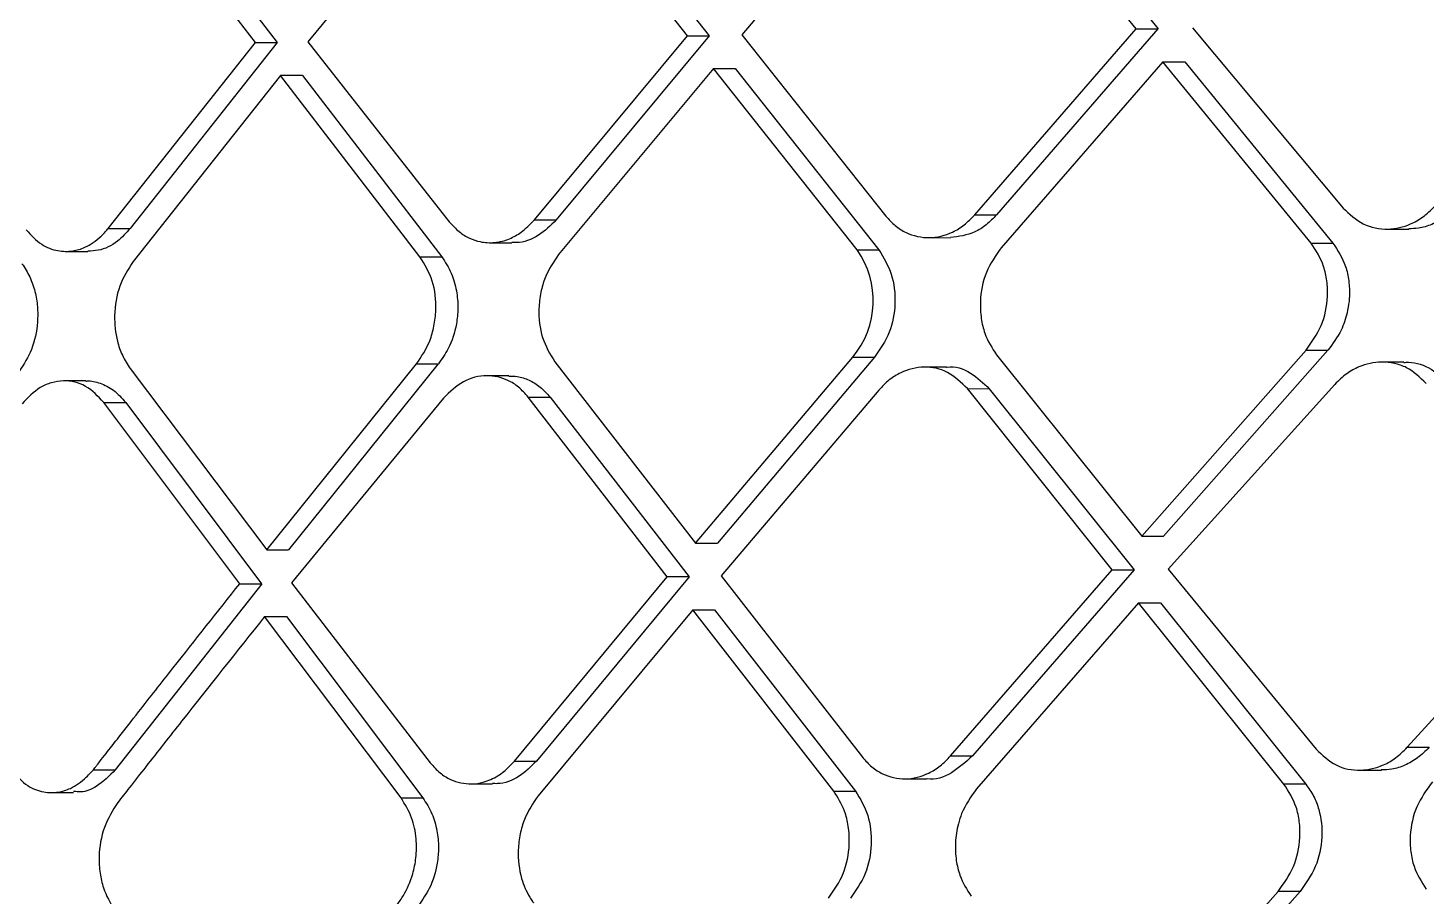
# Model space of a CAD drawing. Extents: x 939 to 1039, y 781 to 934.
# Drawn here: x 1026.408 to 1027.331, y 819.288 to 819.86 of the extents above; entities that cross this region are included whole.
import ezdxf

# ---------------------------------------------------------------- set-up
doc = ezdxf.new("R2010")
doc.units = 0
doc.header["$MEASUREMENT"] = 0
doc.layers.add('1', color=4, linetype='Continuous')

# ---------------------------------------------------------------- blocks, each defined once
blk = doc.blocks.new('Envoy')
at = {"layer": '1', "color": 3, "linetype": 'Continuous', "lineweight": 25}
for p, q in [((88.32939, 20.80395), (88.2253, 20.68129)), ((88.48555, 20.68525), (88.38833, 20.80485)), ((88.40273, 20.80483), (88.50001, 20.68522)), ((87.82714, 20.79576), (87.91865, 20.67619)), ((88.03943, 20.79862), (87.93878, 20.67676)), ((88.18939, 20.68073), (88.09594, 20.79917)), ((88.11034, 20.79916), (88.20379, 20.68071)), ((88.08843, 20.55924), (88.18939, 20.68073)), ((88.20379, 20.68071), (88.10283, 20.55923)), ((88.2253, 20.68129), (88.3204, 20.5617)), ((88.37904, 20.56259), (88.48555, 20.68525)), ((88.49998, 20.68523), (88.39346, 20.56257)), ((88.48555, 20.68525), (88.49996, 20.68523)), ((88.52281, 20.68581), (88.62216, 20.56706)), ((87.80716, 20.55352), (87.90423, 20.6762)), ((87.91866, 20.67618), (87.82158, 20.5535)), ((87.90423, 20.6762), (87.91863, 20.67618)), ((87.93878, 20.67676), (88.03225, 20.55801)), ((88.50326, 20.66353), (88.39646, 20.54088)), ((88.601, 20.54394), (88.50326, 20.66353)), ((88.50326, 20.66353), (88.51769, 20.66352)), ((88.51769, 20.66352), (88.61545, 20.54392)), ((87.92091, 20.65448), (87.82353, 20.53181)), ((88.01287, 20.53489), (87.92091, 20.65448)), ((87.93532, 20.65446), (87.92091, 20.65448)), ((87.93532, 20.65446), (88.02728, 20.53487)), ((88.20657, 20.65901), (88.10435, 20.53635)), ((88.30138, 20.53942), (88.20657, 20.65901)), ((88.20657, 20.65901), (88.22097, 20.659)), ((88.22097, 20.659), (88.31579, 20.5394)), ((88.37904, 20.56259), (88.39345, 20.56257)), ((87.80716, 20.55352), (87.82158, 20.5535)), ((88.08843, 20.55924), (88.10283, 20.55922)), ((88.65098, 20.5532), (88.66552, 20.55318)), ((88.05913, 20.54416), (88.0736, 20.54414)), ((88.34852, 20.54751), (88.36298, 20.54749)), ((88.601, 20.54394), (88.61543, 20.54392)), ((87.77921, 20.53844), (87.79372, 20.53842)), ((88.01287, 20.53489), (88.02726, 20.53487)), ((88.30138, 20.53942), (88.31577, 20.5394)), ((88.19474, 20.34606), (88.29853, 20.46872)), ((88.31295, 20.4687), (88.20916, 20.34604)), ((88.29853, 20.46872), (88.31294, 20.4687)), ((88.39344, 20.47018), (88.48926, 20.35058)), ((88.48926, 20.35058), (88.59769, 20.47324)), ((88.61214, 20.47322), (88.50369, 20.35056)), ((88.59769, 20.47324), (88.61214, 20.47322)), ((87.82167, 20.46111), (87.9117, 20.34152)), ((87.9117, 20.34152), (88.01058, 20.46419)), ((88.02499, 20.46417), (87.92614, 20.3415)), ((88.01059, 20.46419), (88.02499, 20.46417)), ((88.10186, 20.46565), (88.19474, 20.34606)), ((88.36049, 20.46207), (88.3461, 20.46209)), ((88.66234, 20.46544), (88.64796, 20.46545)), ((87.79241, 20.453), (87.77808, 20.45301)), ((88.07163, 20.45639), (88.05726, 20.45641)), ((88.61668, 20.45071), (88.5067, 20.32887)), ((88.02842, 20.44166), (87.92807, 20.31981)), ((88.17605, 20.32379), (88.08437, 20.44222)), ((88.08437, 20.44222), (88.09879, 20.44221)), ((88.09878, 20.44221), (88.19048, 20.32377)), ((88.31574, 20.447), (88.21164, 20.32434)), ((88.46971, 20.32831), (88.3742, 20.4479)), ((88.37421, 20.4479), (88.38863, 20.44788)), ((88.38862, 20.44788), (88.48416, 20.32829)), ((87.89393, 20.31925), (87.8042, 20.43883)), ((87.8042, 20.43883), (87.81865, 20.43881)), ((87.81865, 20.43881), (87.90837, 20.31924)), ((88.48926, 20.35058), (88.50369, 20.35056)), ((87.9117, 20.34152), (87.92614, 20.3415)), ((88.19474, 20.34606), (88.20916, 20.34604)), ((88.50669, 20.32886), (88.60434, 20.21011)), ((88.66448, 20.21134), (88.77465, 20.33282)), ((87.92807, 20.31981), (88.0197, 20.20106)), ((88.07527, 20.20229), (88.17605, 20.32379)), ((88.19049, 20.32376), (88.08969, 20.20227)), ((88.19046, 20.32377), (88.17605, 20.32379)), ((88.21164, 20.32434), (88.30495, 20.20475)), ((88.36308, 20.20565), (88.46972, 20.32831)), ((88.48415, 20.32829), (88.37751, 20.20563)), ((88.46971, 20.32831), (88.48413, 20.32829)), ((87.90839, 20.31922), (87.81178, 20.19655)), ((87.89393, 20.31925), (87.90836, 20.31923)), ((88.19292, 20.30207), (88.09085, 20.1794)), ((88.28593, 20.18248), (88.19292, 20.30207)), ((88.19292, 20.30207), (88.20734, 20.30205)), ((88.20734, 20.30205), (88.30035, 20.18246)), ((88.48711, 20.30659), (88.38017, 20.18393)), ((88.58313, 20.187), (88.48711, 20.30659)), ((88.48711, 20.30659), (88.50155, 20.30657)), ((88.50155, 20.30657), (88.5976, 20.18698)), ((88.00038, 20.17794), (87.91028, 20.29753)), ((87.92471, 20.29751), (88.01482, 20.17792)), ((88.66448, 20.21134), (88.67896, 20.21132)), ((88.07527, 20.20229), (88.08969, 20.20227)), ((88.36308, 20.20565), (88.3775, 20.20563)), ((87.79734, 20.19657), (87.8118, 20.19655)), ((88.3327, 20.19056), (88.34718, 20.19054)), ((88.63285, 20.19625), (88.6474, 20.19623)), ((87.7697, 20.18149), (87.78415, 20.18147)), ((88.04619, 20.1872), (88.06069, 20.18718)), ((88.28593, 20.18248), (88.30033, 20.18246)), ((88.59758, 20.18698), (88.58313, 20.187)), ((88.00038, 20.17794), (88.0148, 20.17792)), ((88.57925, 20.1163), (88.47061, 19.99364)), ((88.59372, 20.11628), (88.48507, 19.99362)), ((88.59371, 20.11628), (88.57925, 20.1163))]:
    blk.add_line(p, q, dxfattribs=at)
at = {"layer": '1', "color": 3, "linetype": 'Continuous', "lineweight": 25, "flags": 128}
for points in [[(88.18939, 20.68073), (88.19744, 20.68072), (88.20376, 20.68071)], [(87.91028, 20.29753), (87.91836, 20.29752), (87.92471, 20.29751)]]:
    blk.add_lwpolyline(points, dxfattribs=at)
at = {"layer": '1', "color": 3, "linetype": 'Continuous', "lineweight": 25}
blk.add_arc((88.25414, 20.50592), 0.05792, 320.0443, 35.34455, dxfattribs=at)
for points, knots in [([(87.90423, 20.6762), (87.88442, 20.70207), (87.85391, 20.74193), (87.82342, 20.78179), (87.81272, 20.79578)], [0, 0, 0, 0, 0.6489663, 1, 1, 1, 1]), ([(88.3204, 20.5617), (88.3224, 20.55949), (88.32635, 20.55512), (88.33579, 20.54926), (88.34889, 20.54626), (88.36231, 20.54959), (88.37231, 20.55564), (88.37677, 20.56024), (88.37905, 20.56259)], [0, 0, 0, 0, 0.12888, 0.255275, 0.499757, 0.737769, 0.86597, 1, 1, 1, 1]), ([(88.39345, 20.56257), (88.39125, 20.5603), (88.38687, 20.55577), (88.37674, 20.54934), (88.36845, 20.54824), (88.36297, 20.54752)], [0, 0, 0, 0, 0.255591, 0.508375, 1, 1, 1, 1]), ([(88.62216, 20.56706), (88.62636, 20.56313), (88.63486, 20.55519), (88.65121, 20.55208), (88.66486, 20.55516), (88.67526, 20.56097), (88.68014, 20.56576), (88.68269, 20.56828)], [0, 0, 0, 0, 0.246674, 0.49922, 0.722647, 0.854688, 1, 1, 1, 1]), ([(88.69716, 20.56826), (88.69459, 20.56573), (88.68957, 20.56077), (88.68083, 20.55605), (88.67272, 20.55346), (88.66762, 20.5534), (88.66552, 20.55338)], [0, 0, 0, 0, 0.283698, 0.555858, 0.816563, 1, 1, 1, 1]), ([(87.75298, 20.55262), (87.75622, 20.54911), (87.76232, 20.54249), (87.77334, 20.53843), (87.78317, 20.53823), (87.79299, 20.54114), (87.80023, 20.54611), (87.80495, 20.55106), (87.80656, 20.55286), (87.80716, 20.55352)], [0, 0, 0, 0, 0.213881, 0.402493, 0.56576, 0.703596, 0.902304, 0.963781, 1, 1, 1, 1]), ([(87.82158, 20.5535), (87.81889, 20.55055), (87.8127, 20.54375), (87.80272, 20.53898), (87.79598, 20.53866), (87.79372, 20.53855)], [0, 0, 0, 0, 0.337492, 0.777116, 1, 1, 1, 1]), ([(88.03225, 20.55801), (88.03434, 20.55569), (88.03834, 20.55124), (88.04537, 20.54701), (88.05323, 20.54434), (88.06228, 20.54379), (88.07153, 20.54618), (88.0805, 20.55115), (88.08558, 20.55633), (88.08843, 20.55924)], [0, 0, 0, 0, 0.138228, 0.265436, 0.381636, 0.535937, 0.699693, 0.831673, 1, 1, 1, 1]), ([(88.10283, 20.55922), (88.09908, 20.55551), (88.0913, 20.54782), (88.08047, 20.54397), (88.07456, 20.54431), (88.0736, 20.54437)], [0, 0, 0, 0, 0.43787, 0.909094, 1, 1, 1, 1]), ([(88.39646, 20.54088), (88.39283, 20.53567), (88.38557, 20.52526), (88.38229, 20.50804), (88.38301, 20.49444), (88.38589, 20.48192), (88.39052, 20.47472), (88.39345, 20.47018)], [0, 0, 0, 0, 0.249773, 0.499399, 0.643585, 0.775215, 1, 1, 1, 1]), ([(88.59769, 20.47324), (88.60143, 20.47843), (88.60889, 20.48882), (88.61229, 20.50573), (88.61172, 20.51895), (88.60903, 20.53157), (88.60417, 20.53906), (88.601, 20.54394)], [0, 0, 0, 0, 0.249822, 0.499618, 0.632517, 0.760481, 1, 1, 1, 1]), ([(88.61545, 20.54392), (88.61862, 20.53905), (88.62349, 20.53156), (88.62616, 20.51897), (88.62652, 20.51182), (88.62623, 20.50727), (88.62591, 20.50363), (88.62464, 20.49643), (88.62082, 20.48486), (88.61532, 20.47747), (88.61215, 20.47322)], [0, 0, 0, 0, 0.238679, 0.366375, 0.499071, 0.513122, 0.541095, 0.638706, 0.791781, 1, 1, 1, 1]), ([(87.82353, 20.53181), (87.82025, 20.52662), (87.81365, 20.51616), (87.81052, 20.49688), (87.81224, 20.48122), (87.81625, 20.4694), (87.8198, 20.46397), (87.82167, 20.46111)], [0, 0, 0, 0, 0.248298, 0.49974, 0.720062, 0.852695, 1, 1, 1, 1]), ([(88.01059, 20.46419), (88.01383, 20.46905), (88.01887, 20.4766), (88.02239, 20.4893), (88.02396, 20.50269), (88.02209, 20.51962), (88.01595, 20.5298), (88.01287, 20.5349)], [0, 0, 0, 0, 0.234787, 0.364132, 0.501095, 0.75041, 1, 1, 1, 1]), ([(88.02728, 20.53488), (88.02955, 20.5314), (88.03389, 20.52473), (88.03722, 20.51281), (88.0382, 20.50136), (88.03694, 20.48829), (88.0328, 20.47516), (88.02732, 20.46744), (88.025, 20.46417)], [0, 0, 0, 0, 0.176041, 0.337564, 0.484555, 0.616991, 0.837392, 1, 1, 1, 1]), ([(88.10435, 20.53635), (88.10106, 20.5315), (88.09595, 20.52397), (88.09236, 20.51129), (88.09075, 20.49789), (88.09258, 20.48093), (88.09877, 20.47074), (88.10186, 20.46565)], [0, 0, 0, 0, 0.233994, 0.363523, 0.500998, 0.750381, 1, 1, 1, 1]), ([(88.31579, 20.5394), (88.3189, 20.53429), (88.32512, 20.52407), (88.32731, 20.50426), (88.32374, 20.48435), (88.31654, 20.47392), (88.31294, 20.4687)], [0, 0, 0, 0, 0.249989, 0.500005, 0.749987, 1, 1, 1, 1]), ([(87.75019, 20.53033), (87.75201, 20.52753), (87.75559, 20.52205), (87.75894, 20.51219), (87.76063, 20.50204), (87.76065, 20.48897), (87.75745, 20.47353), (87.75143, 20.46412), (87.74856, 20.45963)], [0, 0, 0, 0, 0.144107, 0.282781, 0.416018, 0.543869, 0.782382, 1, 1, 1, 1]), ([(88.37421, 20.4479), (88.37006, 20.45196), (88.36184, 20.46), (88.34569, 20.46327), (88.33231, 20.46), (88.32237, 20.45392), (88.31797, 20.44934), (88.31573, 20.44701)], [0, 0, 0, 0, 0.251878, 0.499142, 0.738925, 0.866913, 1, 1, 1, 1]), ([(88.3605, 20.46197), (88.36064, 20.46201), (88.36602, 20.46326), (88.37683, 20.45911), (88.38474, 20.45159), (88.38863, 20.44788)], [0, 0, 0, 0, 0.012753, 0.513802, 1, 1, 1, 1]), ([(88.67704, 20.45127), (88.67292, 20.45524), (88.66667, 20.46127), (88.65603, 20.46485), (88.64543, 20.46604), (88.63447, 20.46362), (88.62409, 20.45793), (88.61922, 20.45319), (88.61668, 20.45072)], [0, 0, 0, 0, 0.244475, 0.370914, 0.499872, 0.72394, 0.855572, 1, 1, 1, 1]), ([(88.66235, 20.46521), (88.66334, 20.46526), (88.66959, 20.46561), (88.68051, 20.46193), (88.68799, 20.45468), (88.69151, 20.45125)], [0, 0, 0, 0, 0.090019, 0.570299, 1, 1, 1, 1]), ([(87.8042, 20.43883), (87.80038, 20.44285), (87.79272, 20.45088), (87.77988, 20.45372), (87.76967, 20.45215), (87.75992, 20.4481), (87.75407, 20.44192), (87.75027, 20.43793)], [0, 0, 0, 0, 0.249365, 0.498744, 0.63446, 0.763371, 1, 1, 1, 1]), ([(87.79241, 20.45291), (87.79265, 20.45294), (87.79579, 20.45331), (87.8021, 20.45164), (87.8111, 20.44738), (87.81606, 20.44174), (87.81865, 20.43881)], [0, 0, 0, 0, 0.023879, 0.320864, 0.646236, 1, 1, 1, 1]), ([(88.08437, 20.44222), (88.0823, 20.44458), (88.07828, 20.44912), (88.06913, 20.45476), (88.05663, 20.45756), (88.04108, 20.45392), (88.03262, 20.44572), (88.02842, 20.44167)], [0, 0, 0, 0, 0.139134, 0.269077, 0.500358, 0.75258, 1, 1, 1, 1]), ([(88.07162, 20.45618), (88.07344, 20.45617), (88.07798, 20.45615), (88.08504, 20.45372), (88.09256, 20.44926), (88.09669, 20.44458), (88.09878, 20.44221)], [0, 0, 0, 0, 0.177803, 0.443237, 0.717318, 1, 1, 1, 1]), ([(87.79734, 20.19657), (87.79764, 20.19696), (87.79819, 20.19766), (87.79916, 20.19891), (87.8006, 20.20075), (87.80316, 20.20404), (87.80777, 20.20993), (87.81596, 20.22042), (87.83031, 20.23873), (87.85686, 20.27249), (87.8792, 20.30066), (87.89393, 20.31924)], [0, 0, 0, 0, 0.009629, 0.017123, 0.030525, 0.054589, 0.097634, 0.174536, 0.311144, 0.545496, 1, 1, 1, 1]), ([(87.91028, 20.29753), (87.89198, 20.27453), (87.86571, 20.2415), (87.83614, 20.20391), (87.8221, 20.18601), (87.81595, 20.17815), (87.81337, 20.17485)], [0, 0, 0, 0, 0.562392, 0.807688, 0.919356, 1, 1, 1, 1]), ([(88.60434, 20.21011), (88.60852, 20.20616), (88.6169, 20.19822), (88.63324, 20.19511), (88.64689, 20.19829), (88.65724, 20.20419), (88.66201, 20.20889), (88.66448, 20.21134)], [0, 0, 0, 0, 0.248864, 0.499215, 0.728597, 0.859139, 1, 1, 1, 1]), ([(88.67896, 20.21132), (88.67648, 20.20887), (88.67161, 20.20405), (88.66315, 20.19933), (88.65499, 20.19659), (88.64973, 20.19644), (88.64739, 20.19637)], [0, 0, 0, 0, 0.273984, 0.539153, 0.79558, 1, 1, 1, 1]), ([(88.0197, 20.20106), (88.02178, 20.19871), (88.02575, 20.19422), (88.03482, 20.18871), (88.04471, 20.18656), (88.05548, 20.18814), (88.06406, 20.19193), (88.0707, 20.19726), (88.07412, 20.20102), (88.07527, 20.20229)], [0, 0, 0, 0, 0.140586, 0.268234, 0.500662, 0.625537, 0.790795, 0.929239, 1, 1, 1, 1]), ([(88.08969, 20.20227), (88.08606, 20.19864), (88.07845, 20.19103), (88.06776, 20.18709), (88.06179, 20.18737), (88.0607, 20.18742)], [0, 0, 0, 0, 0.427092, 0.894707, 1, 1, 1, 1]), ([(88.30495, 20.20475), (88.30693, 20.20251), (88.31086, 20.1981), (88.32018, 20.19228), (88.33317, 20.1893), (88.3465, 20.19267), (88.35645, 20.19877), (88.36085, 20.20333), (88.36308, 20.20564)], [0, 0, 0, 0, 0.130833, 0.257879, 0.499788, 0.740923, 0.86832, 1, 1, 1, 1]), ([(88.37751, 20.20562), (88.37309, 20.20163), (88.36426, 20.19364), (88.35271, 20.18934), (88.34736, 20.19062), (88.3472, 20.19066)], [0, 0, 0, 0, 0.492836, 0.984285, 1, 1, 1, 1]), ([(87.74388, 20.19567), (87.74708, 20.19214), (87.75309, 20.1855), (87.764, 20.18145), (87.77372, 20.18129), (87.7834, 20.18424), (87.79053, 20.18922), (87.79516, 20.19415), (87.79675, 20.19592), (87.79734, 20.19657)], [0, 0, 0, 0, 0.214982, 0.404338, 0.56801, 0.705995, 0.904041, 0.964764, 1, 1, 1, 1]), ([(87.8118, 20.19655), (87.80778, 20.19249), (87.8009, 20.18554), (87.79087, 20.18138), (87.78581, 20.18202), (87.78418, 20.18223)], [0, 0, 0, 0, 0.487388, 0.834786, 1, 1, 1, 1]), ([(88.28255, 20.11178), (88.28614, 20.11699), (88.29332, 20.12743), (88.29672, 20.14494), (88.29596, 20.15891), (88.29299, 20.17133), (88.2886, 20.17826), (88.28593, 20.18248)], [0, 0, 0, 0, 0.24976, 0.49943, 0.654483, 0.789743, 1, 1, 1, 1]), ([(88.30036, 20.18246), (88.30342, 20.17735), (88.30956, 20.16712), (88.3116, 20.14731), (88.30791, 20.12741), (88.30062, 20.11697), (88.29698, 20.11175)], [0, 0, 0, 0, 0.249978, 0.499987, 0.749993, 1, 1, 1, 1]), ([(88.38016, 20.18393), (88.37649, 20.17873), (88.37151, 20.17168), (88.36756, 20.15915), (88.3659, 20.14867), (88.3665, 20.13707), (88.36939, 20.12462), (88.37385, 20.11758), (88.37661, 20.11323)], [0, 0, 0, 0, 0.249449, 0.338531, 0.499901, 0.650637, 0.784386, 1, 1, 1, 1]), ([(88.57925, 20.1163), (88.583, 20.12149), (88.5905, 20.13189), (88.59403, 20.14886), (88.59356, 20.16217), (88.59094, 20.17476), (88.5862, 20.18219), (88.58313, 20.187)], [0, 0, 0, 0, 0.249625, 0.499691, 0.635112, 0.763942, 1, 1, 1, 1]), ([(88.5976, 20.18698), (88.5994, 20.18443), (88.60294, 20.17942), (88.6074, 20.1678), (88.60912, 20.15178), (88.60498, 20.13201), (88.59747, 20.12152), (88.59372, 20.11628)], [0, 0, 0, 0, 0.131182, 0.257913, 0.497206, 0.748581, 1, 1, 1, 1]), ([(88.68107, 20.18845), (88.67727, 20.18326), (88.66968, 20.17288), (88.66611, 20.1559), (88.66657, 20.14256), (88.6692, 20.12995), (88.67397, 20.12253), (88.67704, 20.11775)], [0, 0, 0, 0, 0.249836, 0.49931, 0.63584, 0.764923, 1, 1, 1, 1]), ([(87.81337, 20.17485), (87.81008, 20.16962), (87.8035, 20.15916), (87.80068, 20.14196), (87.80144, 20.12848), (87.80419, 20.11598), (87.80842, 20.10876), (87.81111, 20.10415)], [0, 0, 0, 0, 0.249828, 0.499695, 0.640306, 0.770668, 1, 1, 1, 1]), ([(87.99764, 20.10724), (87.9991, 20.10931), (88.00336, 20.11535), (88.00804, 20.1261), (88.01061, 20.139), (88.01071, 20.15171), (88.00785, 20.16583), (88.00297, 20.17374), (88.00038, 20.17794)], [0, 0, 0, 0, 0.105309, 0.306625, 0.443827, 0.605174, 0.79058, 1, 1, 1, 1]), ([(88.01482, 20.17793), (88.01695, 20.1746), (88.02106, 20.1682), (88.02432, 20.15675), (88.02538, 20.14559), (88.02431, 20.1325), (88.02023, 20.11886), (88.01456, 20.11077), (88.01207, 20.10722)], [0, 0, 0, 0, 0.168951, 0.325398, 0.469323, 0.600749, 0.825158, 1, 1, 1, 1]), ([(88.09085, 20.1794), (88.08749, 20.17444), (88.08234, 20.16681), (88.07878, 20.15411), (88.0771, 20.1408), (88.07883, 20.12589), (88.08356, 20.11505), (88.0867, 20.11029), (88.08756, 20.10912), (88.08779, 20.10881), (88.08785, 20.10873), (88.08787, 20.1087), (88.08788, 20.1087)], [0, 0, 0, 0, 0.238549, 0.366743, 0.500493, 0.749395, 0.935404, 0.982948, 0.995282, 0.998615, 0.999831, 1, 1, 1, 1])]:
    blk.add_open_spline(points, degree=3, knots=knots, dxfattribs=at)

msp = doc.modelspace()

# ---------------------------------------------------------------- block references
at = {"layer": '1'}
msp.add_blockref('Envoy', (938.65384, 799.17438), dxfattribs=at)

doc.saveas('drawing.dxf')
